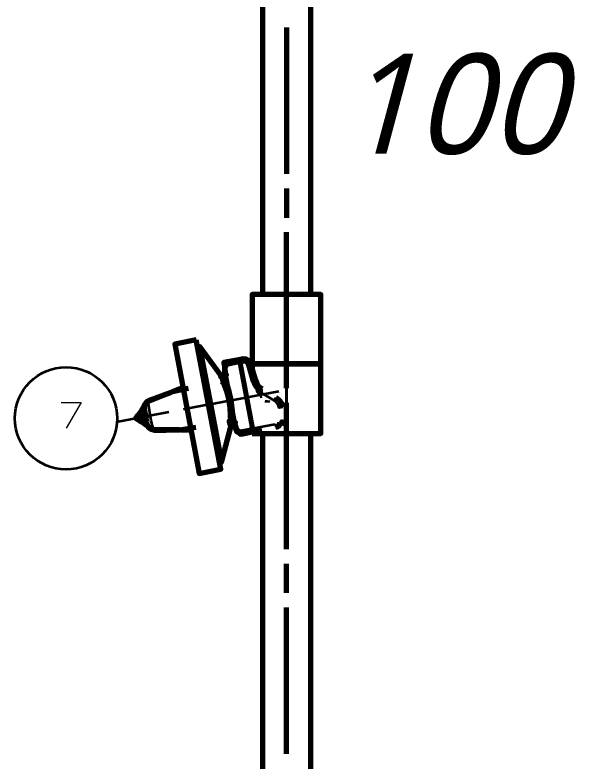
# Model space of a CAD drawing. Header units: millimetres. Extents: x 0 to 174, y 0 to 33.
# Drawn here: x 30.568 to 32.082, y 5.882 to 7.891 of the extents above; entities that cross this region are included whole.
import ezdxf

# ---------------------------------------------------------------- set-up
doc = ezdxf.new("R2010")
doc.units = ezdxf.units.MM
doc.layers.add('PDF_Geomertry', color=7, linetype='Continuous', true_color=0x405f80)
doc.layers.add('PDF_Text', color=7, linetype='Continuous')
doc.styles.add('PDF Lucida Handwriting Italic', font='')
doc.styles.get('PDF Lucida Handwriting Italic').set_extended_font_data('Lucida Handwriting', italic=True)

# ---------------------------------------------------------------- blocks, each defined once
blk = doc.blocks.new('SYM_7_046')
at = {"layer": 'PDF_Geomertry', "lineweight": 70}
for points in [[(-0.0328, 0.1758), (-0.0908, 0.1648), (-0.0249, -0.1834), (0.0332, -0.1724)], [(0.0832, 0.113), (0.0829, 0.1147), (0.0833, 0.1201), (0.0844, 0.1224), (0.0851, 0.1231), (0.0861, 0.1235), (0.0863, 0.1227), (0.0879, 0.114)], [(0.3031, 0.1117), (0.1181, 0.1117)], [(0.0433, 0.0826), (0.0435, 0.0826), (0.0435, 0.0826), (0.0436, 0.0824), (0.0447, 0.0822), (0.0483, 0.0819), (0.0449, 0.0812), (0.0436, 0.0809)], [(0.1211, -0.0616), (0.1229, -0.071), (0.1219, -0.071), (0.12, -0.0699), (0.1174, -0.066), (0.1164, -0.0624)]]:
    blk.add_lwpolyline(points, close=True, dxfattribs=at)
for points in [[(0.0356, 0.0773), (-0.0236, 0.1584), (-0.0293, 0.1573)], [(-0.0236, 0.1584), (0.0058, 0.0027), (0.0353, -0.1528)], [(0.1357, 0.0363), (0.1336, 0.044), (0.1314, 0.0515), (0.1293, 0.059), (0.1283, 0.0626), (0.1281, 0.0634), (0.1274, 0.0662), (0.1147, 0.1109), (0.11, 0.1191), (0.1018, 0.1241), (0.0924, 0.1247), (0.0861, 0.1235), (0.051, 0.1169), (0.0414, 0.1151), (0.0428, 0.1072)], [(0.0432, 0.1072), (0.0457, 0.1066), (0.0481, 0.1065), (0.0478, 0.1101), (0.0487, 0.1148), (0.0501, 0.1165), (0.051, 0.1169), (0.0479, 0.1156), (0.0453, 0.1134), (0.0436, 0.1105), (0.0432, 0.1072), (0.0435, 0.0827)], [(0.0435, 0.0826), (0.0424, 0.0792), (0.0394, 0.0772), (0.0358, 0.0772), (0.0329, 0.0792), (0.0332, 0.0766), (0.0363, 0.0747), (0.0401, 0.0749), (0.0429, 0.0774), (0.0436, 0.0809), (0.0462, 0.0672), (0.0538, 0.0406), (0.0603, 0.013), (0.0643, -0.0151), (0.0669, -0.0424), (0.0679, -0.047), (0.0726, -0.0462), (0.0714, -0.0467), (0.0683, -0.0487), (0.0661, -0.0462), (0.0626, -0.0453), (0.0593, -0.0467), (0.0574, -0.0497), (0.0601, -0.0569), (0.0603, -0.0573)], [(0.0329, 0.0809), (0.0329, 0.0806), (0.0329, 0.0792)], [(0.0432, 0.0826), (0.0435, 0.0845)], [(0.0432, 0.0827), (0.0432, 0.0827)], [(0.0433, 0.0819), (0.0433, 0.0826), (0.0433, 0.0827), (0.0432, 0.0827), (0.0432, 0.0827)], [(0.0462, 0.0672), (0.0461, 0.0656), (0.0454, 0.0642), (0.0425, 0.0622), (0.0387, 0.0617), (0.0369, 0.0623), (0.0357, 0.0633)], [(0.1447, 0.0434), (0.1387, 0.0477), (0.1338, 0.0531), (0.13, 0.0594), (0.1274, 0.0662), (0.131, 0.0559), (0.1339, 0.0492), (0.1407, 0.0367), (0.1387, 0.0363), (0.1361, 0.036), (0.1358, 0.036), (0.1358, 0.0362), (0.1357, 0.0362), (0.1357, 0.0362)], [(-0.0731, 0.0458), (-0.0933, 0.038), (-0.1022, 0.0347), (-0.0961, 0.0366), (-0.0749, 0.0412), (-0.0536, 0.0456)], [(-0.1462, -0.0655), (-0.1478, -0.0655), (-0.1476, -0.0667), (-0.1475, -0.067), (-0.1475, -0.0672), (-0.1475, -0.0672), (-0.1475, -0.0672), (-0.1544, -0.0651), (-0.1585, -0.0623), (-0.1625, -0.0573), (-0.1646, -0.0515), (-0.166, -0.0442), (-0.1675, -0.0362), (-0.1674, -0.0347), (-0.1665, -0.0315), (-0.1665, -0.0302), (-0.1667, -0.0295), (-0.1671, -0.0284), (-0.169, -0.0258), (-0.1697, -0.0244), (-0.1704, -0.0203), (-0.1712, -0.0163), (-0.1725, -0.0091), (-0.1726, -0.0037), (-0.1707, 0.0019), (-0.1679, 0.0056), (-0.1621, 0.0101), (-0.1624, 0.0113), (-0.1625, 0.0117), (-0.1624, 0.0119), (-0.1624, 0.0119), (-0.1604, 0.0127), (-0.1022, 0.0347)], [(-0.1604, 0.0127), (-0.1604, 0.0126), (-0.1606, 0.0124), (-0.1607, 0.012), (-0.1607, 0.0108), (-0.0961, 0.0366)], [(0.1386, 0.0259), (0.1442, 0.0274)], [(0.1819, 0.021), (0.1861, 0.0181), (0.1911, 0.0134), (0.1953, 0.0078), (0.1983, 0.0016), (0.2001, -0.0051)], [(-0.1728, -0.0031), (-0.1725, -0.0091), (-0.1729, -0.0049), (-0.1722, -0.0006), (-0.1708, 0.0033), (-0.1686, 0.0067), (-0.1657, 0.0097), (-0.1624, 0.0117)], [(-0.1607, 0.0108), (-0.1621, 0.0101)], [(0.0603, 0.013), (0.0515, 0.0115)], [(0.1589, 0.0078), (0.1589, 0.0083), (0.1597, 0.0135)], [(-0.1628, -0.0566), (-0.1725, -0.0502), (-0.1768, -0.0474), (-0.181, -0.0447), (-0.185, -0.042), (-0.1883, -0.0398), (-0.1953, -0.0353), (-0.1906, -0.0285), (-0.1894, -0.027), (-0.1796, -0.0131), (-0.1728, -0.0035)], [(-0.1697, -0.0238), (-0.1781, -0.0255), (-0.1835, -0.0252), (-0.1874, -0.0263), (-0.1903, -0.0283), (-0.1906, -0.0285)], [(-0.1674, -0.0367), (-0.1757, -0.0383), (-0.1806, -0.0403), (-0.1846, -0.0408), (-0.1881, -0.0401), (-0.1883, -0.0398)], [(-0.1757, -0.0383), (-0.1783, -0.0378), (-0.1806, -0.036), (-0.1818, -0.0331)], [(0.0669, -0.0424), (0.0663, -0.0409), (0.0631, -0.0392), (0.0604, -0.0394), (0.0582, -0.0402), (0.0558, -0.0427), (0.0567, -0.0472)], [(-0.1478, -0.0653), (-0.1517, -0.0647), (-0.1553, -0.0633), (-0.1588, -0.061), (-0.1615, -0.0581), (-0.1635, -0.0548), (-0.1646, -0.0515)], [(-0.1453, -0.0673), (-0.114, -0.0669), (-0.0831, -0.0665), (-0.0767, -0.0659), (-0.0553, -0.0624), (-0.0338, -0.059)], [(0.0296, -0.154), (0.0353, -0.1528), (0.0628, -0.0478)], [(0.0679, -0.047), (0.0672, -0.0456), (0.0661, -0.0444), (0.0625, -0.0434), (0.0589, -0.0445), (0.0565, -0.0472)], [(0.0678, -0.047), (0.0683, -0.0487), (0.0769, -0.0716), (0.0769, -0.0716), (0.0769, -0.0716), (0.0771, -0.0715), (0.0772, -0.0713), (0.0794, -0.0699), (0.0813, -0.0691), (0.0822, -0.0722), (0.0849, -0.0766), (0.0879, -0.0777), (0.1229, -0.071), (0.1443, -0.067)], [(0.0704, -0.0552), (0.0704, -0.0551), (0.0703, -0.0542), (0.0679, -0.0477)], [(0.0714, -0.0567), (0.0704, -0.0551)], [(0.1865, -0.0583), (0.181, -0.0601)], [(0.1925, -0.053), (0.1897, -0.0562), (0.1865, -0.0583), (0.1854, -0.0584), (0.1844, -0.0587)], [(0.1867, -0.0591), (0.1865, -0.0583), (0.1849, -0.0495)], [(0.194, -0.0569), (0.1904, -0.0478)], [(0.2058, -0.0522), (0.1978, -0.0449), (0.2081, -0.0477), (0.2082, -0.0477)], [(-0.0767, -0.0659), (-0.1462, -0.0655), (-0.1458, -0.0667), (-0.1456, -0.067), (-0.1453, -0.0673), (-0.1453, -0.0673), (-0.1474, -0.0672)], [(-0.1339, -0.0672), (-0.1313, -0.067)], [(-0.0736, -0.0663), (-0.0551, -0.066), (-0.0519, -0.066)]]:
    blk.add_lwpolyline(points, dxfattribs=at)
at = {"layer": 'PDF_Geomertry', "lineweight": 35}
for points in [[(0.0924, 0.1247), (0.0926, 0.1234), (0.0942, 0.1152), (0.0879, 0.114), (0.1211, -0.0616), (0.1792, -0.0506)], [(0.1054, 0.1083), (0.1047, 0.1099), (0.1038, 0.1115), (0.1024, 0.113), (0.1011, 0.1138), (0.0993, 0.1148), (0.0978, 0.1152), (0.0958, 0.1153), (0.0942, 0.1152)], [(0.1274, 0.0662), (0.1269, 0.066), (0.1265, 0.0659), (0.1246, 0.0653), (0.1179, 0.0635), (0.1054, 0.1083), (0.114, 0.1106), (0.1147, 0.1109)], [(0.0332, 0.0766), (0.0357, 0.0633), (0.0447, 0.037), (0.0485, 0.0244), (0.0515, 0.0115)], [(0.1179, 0.0635), (0.1226, 0.0523), (0.1301, 0.0426), (0.1397, 0.0351)], [(-0.0933, 0.038), (-0.0678, 0.0428)], [(-0.0731, 0.0458), (-0.0685, 0.0466)], [(0.1447, 0.0434), (0.1443, 0.0427), (0.1397, 0.0351), (0.1769, 0.0127), (0.1812, 0.0199), (0.1819, 0.021)], [(-0.1478, -0.0653), (-0.1539, -0.0416), (-0.159, -0.0144), (-0.1621, 0.0101)], [(0.0001, 0.0017), (0.0058, 0.0027), (0.0515, 0.0115), (0.054, -0.0072), (0.0549, -0.0256), (0.0557, -0.0427)], [(0.2001, -0.0051), (0.1994, -0.0052), (0.1907, -0.0069), (0.1906, -0.0069), (0.1881, 0.0009), (0.1833, 0.0076), (0.1769, 0.0127)], [(-0.1835, -0.0252), (-0.1721, -0.0184), (-0.1785, -0.0138), (-0.1796, -0.0131)], [(-0.1711, -0.0169), (-0.1721, -0.0184), (-0.1708, -0.0181)], [(-0.1667, -0.0295), (-0.1819, -0.0324), (-0.1861, -0.0319), (-0.1882, -0.0305), (-0.1903, -0.0283)], [(-0.1665, -0.0302), (-0.1818, -0.0331), (-0.1856, -0.0352), (-0.1881, -0.0401)], [(-0.1819, -0.0324), (-0.1818, -0.0292), (-0.1804, -0.0267), (-0.1781, -0.0255)], [(-0.1725, -0.0502), (-0.1718, -0.0492), (-0.1675, -0.0426), (-0.1806, -0.0403)], [(-0.166, -0.0435), (-0.1675, -0.0426), (-0.1663, -0.0424)], [(0.0565, -0.0472), (0.0574, -0.0497)], [(0.1904, -0.0478), (0.1849, -0.0495)], [(-0.0479, -0.0615), (-0.0736, -0.0663)], [(-0.0472, -0.0652), (-0.0519, -0.066)]]:
    blk.add_lwpolyline(points, dxfattribs=at)
blk.add_lwpolyline([(0.0832, 0.113), (0.0481, 0.1065), (0.0483, 0.0819), (0.0726, -0.0462), (0.0813, -0.0691), (0.1164, -0.0624)], close=True, dxfattribs=at)

msp = doc.modelspace()

# ---------------------------------------------------------------- linework, layer by layer
at = {"layer": 'PDF_Geomertry', "lineweight": 70}
for points in [[(31.2346, 8.5453), (31.2346, 7.1378)], [(31.3646, 7.1378), (31.3646, 8.5453)], [(31.2071, 6.7637), (31.3921, 6.7637), (31.3921, 6.9514), (31.3921, 7.1378), (31.2071, 7.1378), (31.2071, 6.9514), (31.2071, 6.9386)], [(31.2346, 6.7637), (31.2346, 4.694)], [(31.3646, 4.694), (31.3646, 6.7637)]]:
    msp.add_lwpolyline(points, dxfattribs=at)
at = {"layer": 'PDF_Geomertry', "color": 3, "lineweight": 70}
for points in [[(31.2996, 7.8565), (31.2996, 7.4629)], [(31.2996, 7.4235), (31.2996, 7.3447)], [(31.2996, 6.8857), (31.2996, 6.9514), (31.2996, 7.3054)], [(31.2996, 6.4526), (31.2996, 6.8464)], [(31.2996, 6.3344), (31.2996, 6.4132)], [(31.2996, 5.9014), (31.2996, 6.2951)]]:
    msp.add_lwpolyline(points, dxfattribs=at)
at = {"layer": 'PDF_Geomertry', "color": 18, "lineweight": 35, "true_color": 0x260000}
for points in [[(31.2996, 7.8565), (31.2996, 7.4629)], [(31.2996, 7.4235), (31.2996, 7.3447)], [(31.2996, 7.3054), (31.2996, 6.9117)], [(31.2996, 7.1233), (31.2996, 7.2657)], [(31.2996, 7.0051), (31.2996, 7.0839)], [(31.2996, 7.0038), (31.2996, 7.0793), (31.2996, 6.9363)], [(31.2996, 6.9658), (31.2996, 6.8235), (31.2996, 6.8724)], [(31.2996, 6.8857), (31.2996, 6.9644)], [(31.2996, 6.8182), (31.2996, 6.8969)], [(31.1375, 6.8506), (31.2786, 6.8772)], [(31.0989, 6.8432), (31.0215, 6.8285)], [(31.2996, 6.4526), (31.2996, 6.8464)], [(30.9828, 6.8213), (30.8418, 6.7944)], [(31.2996, 6.7789), (31.2996, 6.6358)], [(31.2996, 6.3344), (31.2996, 6.4132)], [(31.2996, 5.9014), (31.2996, 6.2951)]]:
    msp.add_lwpolyline(points, dxfattribs=at)
at = {"layer": 'PDF_Geomertry', "color": 18, "lineweight": 13, "true_color": 0x260000}
msp.add_lwpolyline([(30.6926, 6.8472), (30.746, 6.8472), (30.706, 6.7783)], dxfattribs=at)
at = {"layer": 'PDF_Geomertry', "color": 18, "lineweight": 35, "true_color": 0x260000}
msp.add_circle((30.7056, 6.8045), 0.1378, dxfattribs=at)

# ---------------------------------------------------------------- block references
msp.add_blockref('SYM_7_046', (31.089, 6.8397))

# ---------------------------------------------------------------- texts
at = {"layer": 'PDF_Text', "insert": (31.444, 7.5131), "char_height": 0.26906, "attachment_point": 7, "style": 'PDF Lucida Handwriting Italic'}
msp.add_mtext('100', dxfattribs=at)

doc.saveas('drawing.dxf')
